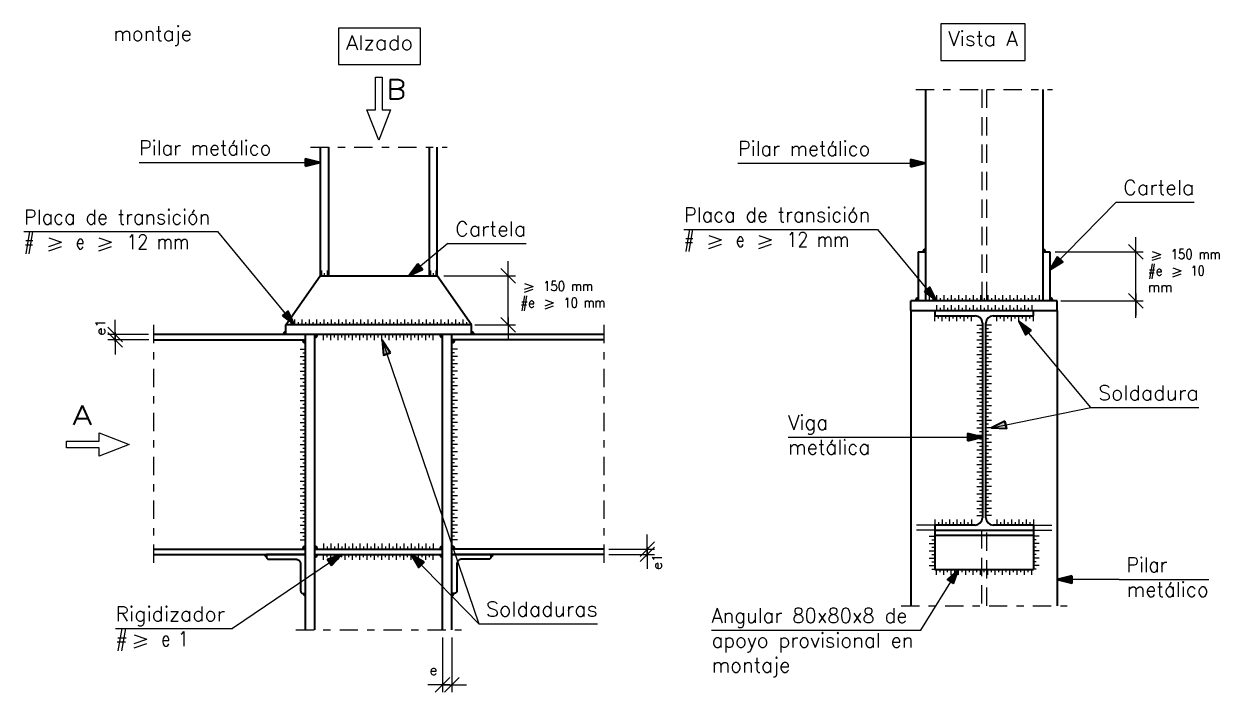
# Model space of a CAD drawing. Header units: millimetres. Extents: x 0 to 84, y 0 to 59.4.
# Drawn here: x 12.68 to 29, y 13.98 to 23.1 of the extents above; entities that cross this region are included whole.
import ezdxf
from ezdxf.enums import TextEntityAlignment as Align

# ---------------------------------------------------------------- set-up
doc = ezdxf.new("R2010")
doc.units = ezdxf.units.MM
doc.linetypes.add('DASHDOT', pattern=[0.5, 0.25, -0.125, 0, -0.125])
doc.linetypes.add('DASHED', pattern=[0.375, 0.25, -0.125])
for name, color, linetype, lineweight in [('0-CYPE0', 1, 'Continuous', 13), ('0-CYPE1', 2, 'Continuous', 18), ('0-CYPE2', 4, 'Continuous', 35)]:
    doc.layers.add(name, color=color, linetype=linetype, lineweight=lineweight)
doc.styles.add('CYPETXT', font='romans__.ttf', dxfattribs={"height": 0.2})

msp = doc.modelspace()

# ---------------------------------------------------------------- hatches: boundary and pattern name
at = {"layer": '0-CYPE1'}
h = msp.add_hatch(color=256, dxfattribs=at)
edge = h.paths.add_edge_path(flags=0)
edge.add_line((24.992, 19.992), (24.992, 20.034))
edge.add_arc((24.992, 19.992), 0.0422, 90.0045, 180.0046)
edge.add_line((24.95, 19.992), (24.992, 19.992))
h = msp.add_hatch(color=256, dxfattribs=at)
edge = h.paths.add_edge_path(flags=0)
edge.add_line((26.592, 19.992), (26.634, 19.992))
edge.add_arc((26.592, 19.992), 0.0422, 360, 450)
edge.add_line((26.592, 20.034), (26.592, 19.992))
h = msp.add_hatch(color=256, dxfattribs=at)
edge = h.paths.add_edge_path(flags=0)
edge.add_line((24.892, 19.325), (24.892, 19.367))
edge.add_arc((24.892, 19.325), 0.0422, 90.0045, 180.0046)
edge.add_line((24.85, 19.325), (24.892, 19.325))
h = msp.add_hatch(color=256, dxfattribs=at)
edge = h.paths.add_edge_path(flags=0)
edge.add_line((26.692, 19.325), (26.734, 19.325))
edge.add_arc((26.692, 19.325), 0.0422, 360, 450)
edge.add_line((26.692, 19.367), (26.692, 19.325))
h = msp.add_hatch(color=256, dxfattribs=at)
edge = h.paths.add_edge_path(flags=0)
edge.add_line((16.256, 18.864), (16.256, 18.906))
edge.add_arc((16.256, 18.864), 0.0422, 90, 180)
edge.add_line((16.214, 18.864), (16.256, 18.864))
h = msp.add_hatch(color=256, dxfattribs=at)
edge = h.paths.add_edge_path(flags=0)
edge.add_line((16.523, 18.792), (16.481, 18.792))
edge.add_arc((16.523, 18.792), 0.0422, 180, 270)
edge.add_line((16.523, 18.75), (16.523, 18.792))
h = msp.add_hatch(color=256, dxfattribs=at)
edge = h.paths.add_edge_path(flags=0)
edge.add_line((16.65, 18.864), (16.65, 18.821))
edge.add_arc((16.65, 18.864), 0.0422, 270.0045, 360.0046)
edge.add_line((16.692, 18.864), (16.65, 18.864))
h = msp.add_hatch(color=256, dxfattribs=at)
edge = h.paths.add_edge_path(flags=0)
edge.add_line((18.396, 18.864), (18.354, 18.864))
edge.add_arc((18.396, 18.864), 0.0422, 180, 270)
edge.add_line((18.396, 18.821), (18.396, 18.864))
h = msp.add_hatch(color=256, dxfattribs=at)
edge = h.paths.add_edge_path(flags=0)
edge.add_line((18.523, 18.792), (18.523, 18.75))
edge.add_arc((18.523, 18.792), 0.0422, 270.0045, 360.0046)
edge.add_line((18.565, 18.792), (18.523, 18.792))
h = msp.add_hatch(color=256, dxfattribs=at)
edge = h.paths.add_edge_path(flags=0)
edge.add_line((18.79, 18.864), (18.832, 18.864))
edge.add_arc((18.79, 18.864), 0.0422, 359.9954, 449.9955)
edge.add_line((18.79, 18.906), (18.79, 18.864))
h = msp.add_hatch(color=256, dxfattribs=at)
edge = h.paths.add_edge_path(flags=0)
edge.add_line((15.987, 15.864), (15.957, 15.864))
edge.add_arc((15.987, 15.864), 0.0296, 180.0064, 270.0065)
edge.add_line((15.987, 15.834), (15.987, 15.864))
h = msp.add_hatch(color=256, dxfattribs=at)
edge = h.paths.add_edge_path(flags=0)
edge.add_line((16.523, 15.935), (16.523, 15.977))
edge.add_arc((16.523, 15.935), 0.0422, 90, 180)
edge.add_line((16.481, 15.935), (16.523, 15.935))
h = msp.add_hatch(color=256, dxfattribs=at)
edge = h.paths.add_edge_path(flags=0)
edge.add_line((16.65, 15.935), (16.692, 15.935))
edge.add_arc((16.65, 15.935), 0.0422, 359.9954, 449.9955)
edge.add_line((16.65, 15.977), (16.65, 15.935))
h = msp.add_hatch(color=256, dxfattribs=at)
edge = h.paths.add_edge_path(flags=0)
edge.add_line((16.65, 15.864), (16.65, 15.821))
edge.add_arc((16.65, 15.864), 0.0422, 270.0045, 360.0046)
edge.add_line((16.692, 15.864), (16.65, 15.864))
h = msp.add_hatch(color=256, dxfattribs=at)
edge = h.paths.add_edge_path(flags=0)
edge.add_line((18.396, 15.935), (18.396, 15.977))
edge.add_arc((18.396, 15.935), 0.0422, 90, 180)
edge.add_line((18.354, 15.935), (18.396, 15.935))
h = msp.add_hatch(color=256, dxfattribs=at)
edge = h.paths.add_edge_path(flags=0)
edge.add_line((18.396, 15.864), (18.354, 15.864))
edge.add_arc((18.396, 15.864), 0.0422, 180, 270)
edge.add_line((18.396, 15.821), (18.396, 15.864))
h = msp.add_hatch(color=256, dxfattribs=at)
edge = h.paths.add_edge_path(flags=0)
edge.add_line((18.523, 15.935), (18.565, 15.935))
edge.add_arc((18.523, 15.935), 0.0422, 359.9954, 449.9955)
edge.add_line((18.523, 15.977), (18.523, 15.935))
h = msp.add_hatch(color=256, dxfattribs=at)
edge = h.paths.add_edge_path(flags=0)
edge.add_line((19.059, 15.864), (19.059, 15.834))
edge.add_arc((19.059, 15.864), 0.0296, 269.9935, 359.9936)
edge.add_line((19.089, 15.864), (19.059, 15.864))
h = msp.add_hatch(color=256, dxfattribs=at)
edge = h.paths.add_edge_path(flags=0)
edge.add_line((16.523, 15.327), (16.493, 15.327))
edge.add_arc((16.523, 15.327), 0.0296, 180.0064, 270.0065)
edge.add_line((16.523, 15.297), (16.523, 15.327))
h = msp.add_hatch(color=256, dxfattribs=at)
edge = h.paths.add_edge_path(flags=0)
edge.add_line((18.523, 15.327), (18.523, 15.297))
edge.add_arc((18.523, 15.327), 0.0296, 270, 360)
edge.add_line((18.553, 15.327), (18.523, 15.327))
at = {"layer": '0-CYPE2'}
for points in [[(16.523, 21.163), (16.723, 21.213), (16.523, 21.263)], [(24.792, 21.154), (24.992, 21.204), (24.792, 21.254)], [(26.796, 19.925), (26.692, 19.747), (26.868, 19.855)], [(18.056, 19.83), (17.934, 19.664), (18.12, 19.753)], [(24.976, 19.447), (25.142, 19.325), (25.053, 19.511)], [(16.207, 19.119), (16.373, 18.997), (16.284, 19.183)], [(26.433, 18.924), (26.266, 19.045), (26.356, 18.86)], [(17.682, 18.615), (17.57, 18.789), (17.587, 18.583)], [(26.077, 17.681), (25.891, 17.592), (26.097, 17.583)], [(25.569, 17.415), (25.769, 17.465), (25.569, 17.515)], [(16.879, 15.71), (17.017, 15.864), (16.823, 15.792)], [(18.142, 15.755), (17.967, 15.864), (18.07, 15.685)], [(25.373, 15.464), (25.442, 15.658), (25.29, 15.52)], [(26.992, 15.572), (26.792, 15.522), (26.992, 15.472)]]:
    msp.add_hatch(color=256, dxfattribs=at).paths.add_polyline_path(points, flags=0)

# ---------------------------------------------------------------- linework, layer by layer
at = {"layer": '0-CYPE0', "linetype": 'DASHED'}
for p, q in [((25.759, 22.209), (25.759, 19.325)), ((25.826, 22.209), (25.826, 19.325)), ((25.117, 16.263), (24.792, 16.263)), ((25.117, 16.192), (24.792, 16.192)), ((25.756, 16.192), (25.756, 15.161)), ((25.829, 15.161), (25.829, 16.192)), ((26.467, 16.263), (26.792, 16.263)), ((26.467, 16.192), (26.792, 16.192))]:
    msp.add_line(p, q, dxfattribs=at)
at = {"layer": '0-CYPE1', "linetype": 'DASHDOT'}
for p, q in [((24.859, 22.209), (26.726, 22.209)), ((16.59, 21.424), (18.456, 21.424)), ((14.448, 18.997), (14.448, 15.73)), ((20.598, 18.997), (20.598, 15.73)), ((24.659, 15.161), (26.926, 15.161)), ((16.39, 14.833), (18.656, 14.833))]:
    msp.add_line(p, q, dxfattribs=at)
at = {"layer": '0-CYPE1'}
for p, q in [((14.249, 21.213), (16.155, 21.213)), ((16.155, 21.213), (16.723, 21.213)), ((22.43, 21.204), (24.336, 21.204)), ((24.336, 21.204), (24.992, 21.204)), ((27.594, 20.672), (26.692, 19.747)), ((27.594, 20.672), (28.663, 20.672)), ((12.677, 20.269), (15.321, 20.269)), ((15.321, 20.269), (16.373, 18.997)), ((21.692, 20.3), (24.336, 20.3)), ((24.336, 20.3), (25.142, 19.325)), ((13.016, 20.187), (13.19, 20.127)), ((13.016, 20.067), (13.19, 20.127)), ((13.7, 20.187), (13.874, 20.127)), ((13.7, 20.067), (13.874, 20.127)), ((18.468, 20.106), (17.934, 19.664)), ((18.468, 20.106), (19.537, 20.106)), ((22.031, 20.218), (22.205, 20.158)), ((22.031, 20.098), (22.205, 20.158)), ((22.031, 20.038), (22.205, 20.098)), ((22.715, 20.218), (22.889, 20.158)), ((22.715, 20.098), (22.889, 20.158)), ((22.715, 20.038), (22.889, 20.098)), ((27.763, 20.092), (27.963, 19.892)), ((27.863, 19.892), (27.863, 20.192)), ((13.016, 20.007), (13.19, 20.067)), ((13.7, 20.007), (13.874, 20.067)), ((24.95, 19.992), (24.992, 19.992)), ((24.992, 19.992), (24.992, 20.034)), ((26.592, 20.034), (26.592, 19.992)), ((26.592, 19.992), (26.634, 19.992)), ((26.762, 19.992), (27.963, 19.992)), ((27.863, 19.325), (27.863, 19.992)), ((28.088, 19.998), (28.204, 19.958)), ((28.088, 19.918), (28.204, 19.958)), ((28.088, 19.878), (28.204, 19.918)), ((19.19, 19.764), (19.39, 19.564)), ((19.29, 19.564), (19.29, 19.864)), ((28.368, 19.773), (28.484, 19.733)), ((16.742, 19.739), (16.742, 19.664)), ((16.78, 19.701), (16.78, 19.664)), ((16.818, 19.739), (16.818, 19.664)), ((18.229, 19.739), (18.229, 19.664)), ((18.266, 19.701), (18.266, 19.664)), ((18.304, 19.739), (18.304, 19.664)), ((18.411, 19.664), (19.39, 19.664)), ((19.29, 18.997), (19.29, 19.664)), ((28.368, 19.693), (28.484, 19.733)), ((28.368, 19.653), (28.484, 19.693)), ((19.515, 19.562), (19.631, 19.522)), ((19.515, 19.482), (19.631, 19.522)), ((19.515, 19.442), (19.631, 19.482)), ((19.795, 19.337), (19.911, 19.297)), ((19.795, 19.257), (19.911, 19.297)), ((24.85, 19.325), (24.892, 19.325)), ((24.892, 19.325), (24.892, 19.367)), ((25.042, 19.4), (25.042, 19.325)), ((25.092, 19.363), (25.092, 19.325)), ((25.142, 19.4), (25.142, 19.325)), ((25.142, 19.267), (25.142, 19.192)), ((25.192, 19.363), (25.192, 19.325)), ((25.242, 19.4), (25.242, 19.325)), ((25.242, 19.267), (25.242, 19.192)), ((25.292, 19.363), (25.292, 19.325)), ((25.342, 19.4), (25.342, 19.325)), ((25.342, 19.267), (25.342, 19.192)), ((25.392, 19.363), (25.392, 19.325)), ((25.442, 19.4), (25.442, 19.325)), ((25.442, 19.267), (25.442, 19.192)), ((25.492, 19.363), (25.492, 19.325)), ((25.542, 19.4), (25.542, 19.325)), ((25.542, 19.267), (25.542, 19.192)), ((25.592, 19.363), (25.592, 19.325)), ((25.642, 19.4), (25.642, 19.325)), ((25.642, 19.267), (25.642, 19.192)), ((25.692, 19.363), (25.692, 19.325)), ((25.742, 19.4), (25.742, 19.325)), ((25.742, 19.267), (25.742, 19.192)), ((25.792, 19.363), (25.792, 19.325)), ((25.842, 19.4), (25.842, 19.325)), ((25.842, 19.267), (25.842, 19.192)), ((25.892, 19.363), (25.892, 19.325)), ((25.942, 19.4), (25.942, 19.325)), ((25.942, 19.267), (25.942, 19.192)), ((25.992, 19.363), (25.992, 19.325)), ((26.042, 19.4), (26.042, 19.325)), ((26.042, 19.267), (26.042, 19.192)), ((26.092, 19.363), (26.092, 19.325)), ((26.142, 19.4), (26.142, 19.325)), ((26.142, 19.267), (26.142, 19.192)), ((26.192, 19.363), (26.192, 19.325)), ((26.242, 19.4), (26.242, 19.325)), ((26.242, 19.267), (26.242, 19.192)), ((26.292, 19.363), (26.292, 19.325)), ((26.342, 19.4), (26.342, 19.325)), ((26.342, 19.267), (26.342, 19.192)), ((26.392, 19.363), (26.392, 19.325)), ((26.442, 19.4), (26.442, 19.325)), ((26.442, 19.267), (26.442, 19.192)), ((26.492, 19.363), (26.492, 19.325)), ((26.542, 19.4), (26.542, 19.325)), ((26.692, 19.367), (26.692, 19.325)), ((26.692, 19.325), (26.734, 19.325)), ((26.839, 19.325), (27.963, 19.325)), ((27.763, 19.425), (27.963, 19.225)), ((27.863, 19.425), (27.863, 19.125)), ((27.863, 19.092), (27.863, 19.392)), ((19.795, 19.217), (19.911, 19.257)), ((25.119, 19.045), (25.119, 19.12)), ((25.169, 19.083), (25.169, 19.12)), ((25.192, 19.229), (25.192, 19.192)), ((25.219, 19.045), (25.219, 19.12)), ((25.269, 19.083), (25.269, 19.12)), ((25.292, 19.229), (25.292, 19.192)), ((25.319, 19.045), (25.319, 19.12)), ((25.369, 19.083), (25.369, 19.12)), ((25.392, 19.229), (25.392, 19.192)), ((25.419, 19.045), (25.419, 19.12)), ((25.469, 19.083), (25.469, 19.12)), ((25.492, 19.229), (25.492, 19.192)), ((25.519, 19.045), (25.519, 19.12)), ((25.569, 19.083), (25.569, 19.12)), ((25.592, 19.229), (25.592, 19.192)), ((25.619, 19.045), (25.619, 19.12)), ((25.692, 19.229), (25.692, 19.192)), ((25.792, 19.229), (25.792, 19.192)), ((25.892, 19.229), (25.892, 19.192)), ((25.966, 19.045), (25.966, 19.12)), ((25.992, 19.229), (25.992, 19.192)), ((26.016, 19.083), (26.016, 19.12)), ((26.066, 19.045), (26.066, 19.12)), ((26.092, 19.229), (26.092, 19.192)), ((26.116, 19.083), (26.116, 19.12)), ((26.166, 19.045), (26.166, 19.12)), ((26.192, 19.229), (26.192, 19.192)), ((26.216, 19.083), (26.216, 19.12)), ((26.266, 19.045), (26.266, 19.12)), ((26.292, 19.229), (26.292, 19.192)), ((26.316, 19.083), (26.316, 19.12)), ((26.366, 19.045), (26.366, 19.12)), ((26.392, 19.229), (26.392, 19.192)), ((26.416, 19.083), (26.416, 19.12)), ((26.466, 19.045), (26.466, 19.12)), ((13.822, 18.964), (14.022, 18.764)), ((13.922, 18.764), (13.922, 19.064)), ((16.323, 19.034), (16.323, 18.997)), ((16.373, 19.072), (16.373, 18.997)), ((16.423, 19.034), (16.423, 18.997)), ((16.473, 19.072), (16.473, 18.997)), ((16.523, 19.034), (16.523, 18.997)), ((16.573, 19.072), (16.573, 18.997)), ((16.623, 19.034), (16.623, 18.997)), ((16.673, 19.072), (16.673, 18.997)), ((16.723, 19.034), (16.723, 18.997)), ((16.773, 19.072), (16.773, 18.997)), ((16.823, 19.034), (16.823, 18.997)), ((16.873, 19.072), (16.873, 18.997)), ((16.923, 19.034), (16.923, 18.997)), ((16.973, 19.072), (16.973, 18.997)), ((17.023, 19.034), (17.023, 18.997)), ((17.073, 19.072), (17.073, 18.997)), ((17.123, 19.034), (17.123, 18.997)), ((17.173, 19.072), (17.173, 18.997)), ((17.223, 19.034), (17.223, 18.997)), ((17.273, 19.072), (17.273, 18.997)), ((17.323, 19.034), (17.323, 18.997)), ((17.373, 19.072), (17.373, 18.997)), ((17.423, 19.034), (17.423, 18.997)), ((17.473, 19.072), (17.473, 18.997)), ((17.523, 19.034), (17.523, 18.997)), ((17.573, 19.072), (17.573, 18.997)), ((17.623, 19.034), (17.623, 18.997)), ((17.673, 19.072), (17.673, 18.997)), ((17.723, 19.034), (17.723, 18.997)), ((17.773, 19.072), (17.773, 18.997)), ((17.823, 19.034), (17.823, 18.997)), ((17.873, 19.072), (17.873, 18.997)), ((17.923, 19.034), (17.923, 18.997)), ((17.973, 19.072), (17.973, 18.997)), ((18.023, 19.034), (18.023, 18.997)), ((18.073, 19.072), (18.073, 18.997)), ((18.123, 19.034), (18.123, 18.997)), ((18.173, 19.072), (18.173, 18.997)), ((18.223, 19.034), (18.223, 18.997)), ((18.273, 19.072), (18.273, 18.997)), ((18.323, 19.034), (18.323, 18.997)), ((18.373, 19.072), (18.373, 18.997)), ((18.423, 19.034), (18.423, 18.997)), ((18.473, 19.072), (18.473, 18.997)), ((18.523, 19.034), (18.523, 18.997)), ((18.573, 19.072), (18.573, 18.997)), ((18.623, 19.034), (18.623, 18.997)), ((18.673, 19.072), (18.673, 18.997)), ((18.723, 19.034), (18.723, 18.997)), ((18.837, 18.997), (19.39, 18.997)), ((19.19, 19.097), (19.39, 18.897)), ((19.29, 19.097), (19.29, 18.797)), ((25.694, 18.992), (25.769, 18.992)), ((25.731, 18.942), (25.769, 18.942)), ((25.891, 18.992), (25.816, 18.992)), ((25.853, 18.942), (25.816, 18.942)), ((27.249, 17.869), (26.266, 19.045)), ((13.822, 18.892), (14.022, 18.692)), ((14.378, 18.864), (13.822, 18.864)), ((14.381, 18.792), (13.822, 18.792)), ((13.922, 18.892), (13.922, 18.592)), ((13.922, 18.864), (13.922, 18.792)), ((16.214, 18.864), (16.256, 18.864)), ((16.256, 18.864), (16.256, 18.906)), ((16.523, 18.792), (16.481, 18.792)), ((16.523, 18.75), (16.523, 18.792)), ((16.65, 18.864), (16.65, 18.821)), ((16.692, 18.864), (16.65, 18.864)), ((16.767, 18.789), (16.767, 18.864)), ((16.817, 18.826), (16.817, 18.864)), ((16.867, 18.789), (16.867, 18.864)), ((16.917, 18.826), (16.917, 18.864)), ((16.967, 18.789), (16.967, 18.864)), ((17.017, 18.826), (17.017, 18.864)), ((17.067, 18.789), (17.067, 18.864)), ((17.117, 18.826), (17.117, 18.864)), ((17.167, 18.789), (17.167, 18.864)), ((17.217, 18.826), (17.217, 18.864)), ((17.267, 18.789), (17.267, 18.864)), ((17.317, 18.826), (17.317, 18.864)), ((17.367, 18.789), (17.367, 18.864)), ((17.417, 18.826), (17.417, 18.864)), ((17.467, 18.789), (17.467, 18.864)), ((17.517, 18.826), (17.517, 18.864)), ((17.567, 18.789), (17.567, 18.864)), ((17.57, 18.789), (18.889, 14.917)), ((17.617, 18.826), (17.617, 18.864)), ((17.667, 18.789), (17.667, 18.864)), ((17.717, 18.826), (17.717, 18.864)), ((17.767, 18.789), (17.767, 18.864)), ((17.817, 18.826), (17.817, 18.864)), ((17.867, 18.789), (17.867, 18.864)), ((17.917, 18.826), (17.917, 18.864)), ((17.967, 18.789), (17.967, 18.864)), ((18.017, 18.826), (18.017, 18.864)), ((18.067, 18.789), (18.067, 18.864)), ((18.117, 18.826), (18.117, 18.864)), ((18.167, 18.789), (18.167, 18.864)), ((18.217, 18.826), (18.217, 18.864)), ((18.267, 18.789), (18.267, 18.864)), ((18.396, 18.864), (18.354, 18.864)), ((18.396, 18.821), (18.396, 18.864)), ((18.523, 18.792), (18.523, 18.75)), ((18.565, 18.792), (18.523, 18.792)), ((18.79, 18.906), (18.79, 18.864)), ((18.79, 18.864), (18.832, 18.864)), ((25.694, 18.892), (25.769, 18.892)), ((25.694, 18.792), (25.769, 18.792)), ((25.731, 18.842), (25.769, 18.842)), ((25.891, 18.892), (25.816, 18.892)), ((25.853, 18.842), (25.816, 18.842)), ((25.891, 18.792), (25.816, 18.792)), ((16.448, 18.664), (16.523, 18.664)), ((16.485, 18.614), (16.523, 18.614)), ((18.598, 18.664), (18.523, 18.664)), ((18.56, 18.614), (18.523, 18.614)), ((25.694, 18.692), (25.769, 18.692)), ((25.731, 18.742), (25.769, 18.742)), ((25.731, 18.642), (25.769, 18.642)), ((25.853, 18.742), (25.816, 18.742)), ((25.891, 18.692), (25.816, 18.692)), ((25.853, 18.642), (25.816, 18.642)), ((16.448, 18.564), (16.523, 18.564)), ((16.448, 18.464), (16.523, 18.464)), ((16.485, 18.514), (16.523, 18.514)), ((18.598, 18.564), (18.523, 18.564)), ((18.56, 18.514), (18.523, 18.514)), ((18.598, 18.464), (18.523, 18.464)), ((25.694, 18.592), (25.769, 18.592)), ((25.694, 18.492), (25.769, 18.492)), ((25.731, 18.542), (25.769, 18.542)), ((25.891, 18.592), (25.816, 18.592)), ((25.853, 18.542), (25.816, 18.542)), ((25.891, 18.492), (25.816, 18.492)), ((16.448, 18.364), (16.523, 18.364)), ((16.485, 18.414), (16.523, 18.414)), ((16.485, 18.314), (16.523, 18.314)), ((18.56, 18.414), (18.523, 18.414)), ((18.598, 18.364), (18.523, 18.364)), ((18.56, 18.314), (18.523, 18.314)), ((25.694, 18.392), (25.769, 18.392)), ((25.694, 18.292), (25.769, 18.292)), ((25.731, 18.442), (25.769, 18.442)), ((25.731, 18.342), (25.769, 18.342)), ((25.853, 18.442), (25.816, 18.442)), ((25.891, 18.392), (25.816, 18.392)), ((25.853, 18.342), (25.816, 18.342)), ((25.891, 18.292), (25.816, 18.292)), ((16.448, 18.264), (16.523, 18.264)), ((16.448, 18.164), (16.523, 18.164)), ((16.485, 18.214), (16.523, 18.214)), ((18.598, 18.264), (18.523, 18.264)), ((18.56, 18.214), (18.523, 18.214)), ((18.598, 18.164), (18.523, 18.164)), ((25.694, 18.192), (25.769, 18.192)), ((25.731, 18.242), (25.769, 18.242)), ((25.731, 18.142), (25.769, 18.142)), ((25.853, 18.242), (25.816, 18.242)), ((25.891, 18.192), (25.816, 18.192)), ((25.853, 18.142), (25.816, 18.142)), ((16.448, 18.064), (16.523, 18.064)), ((16.448, 17.964), (16.523, 17.964)), ((16.485, 18.114), (16.523, 18.114)), ((16.485, 18.014), (16.523, 18.014)), ((18.56, 18.114), (18.523, 18.114)), ((18.598, 18.064), (18.523, 18.064)), ((18.56, 18.014), (18.523, 18.014)), ((18.598, 17.964), (18.523, 17.964)), ((25.694, 18.092), (25.769, 18.092)), ((25.694, 17.992), (25.769, 17.992)), ((25.731, 18.042), (25.769, 18.042)), ((25.891, 18.092), (25.816, 18.092)), ((25.853, 18.042), (25.816, 18.042)), ((25.891, 17.992), (25.816, 17.992)), ((16.448, 17.864), (16.523, 17.864)), ((16.485, 17.914), (16.523, 17.914)), ((16.485, 17.814), (16.523, 17.814)), ((18.56, 17.914), (18.523, 17.914)), ((18.598, 17.864), (18.523, 17.864)), ((18.56, 17.814), (18.523, 17.814)), ((25.694, 17.892), (25.769, 17.892)), ((25.731, 17.942), (25.769, 17.942)), ((25.731, 17.842), (25.769, 17.842)), ((25.853, 17.942), (25.816, 17.942)), ((25.891, 17.892), (25.816, 17.892)), ((25.853, 17.842), (25.816, 17.842)), ((25.891, 17.592), (27.249, 17.869)), ((27.249, 17.869), (28.723, 17.869)), ((16.448, 17.764), (16.523, 17.764)), ((16.448, 17.664), (16.523, 17.664)), ((16.485, 17.714), (16.523, 17.714)), ((18.598, 17.764), (18.523, 17.764)), ((18.56, 17.714), (18.523, 17.714)), ((18.598, 17.664), (18.523, 17.664)), ((25.694, 17.792), (25.769, 17.792)), ((25.694, 17.692), (25.769, 17.692)), ((25.731, 17.742), (25.769, 17.742)), ((25.731, 17.642), (25.769, 17.642)), ((25.891, 17.792), (25.816, 17.792)), ((25.853, 17.742), (25.816, 17.742)), ((25.891, 17.692), (25.816, 17.692)), ((25.853, 17.642), (25.816, 17.642)), ((16.448, 17.564), (16.523, 17.564)), ((16.485, 17.614), (16.523, 17.614)), ((16.485, 17.514), (16.523, 17.514)), ((18.56, 17.614), (18.523, 17.614)), ((18.598, 17.564), (18.523, 17.564)), ((18.56, 17.514), (18.523, 17.514)), ((25.694, 17.592), (25.769, 17.592)), ((25.694, 17.492), (25.769, 17.492)), ((25.731, 17.542), (25.769, 17.542)), ((25.891, 17.592), (25.816, 17.592)), ((25.853, 17.542), (25.816, 17.542)), ((25.891, 17.492), (25.816, 17.492)), ((16.448, 17.464), (16.523, 17.464)), ((16.448, 17.364), (16.523, 17.364)), ((16.485, 17.414), (16.523, 17.414)), ((16.485, 17.314), (16.523, 17.314)), ((18.598, 17.464), (18.523, 17.464)), ((18.56, 17.414), (18.523, 17.414)), ((18.598, 17.364), (18.523, 17.364)), ((18.56, 17.314), (18.523, 17.314)), ((23.114, 17.465), (24.336, 17.465)), ((24.336, 17.465), (25.769, 17.465)), ((25.694, 17.392), (25.769, 17.392)), ((25.731, 17.442), (25.769, 17.442)), ((25.731, 17.342), (25.769, 17.342)), ((25.853, 17.442), (25.816, 17.442)), ((25.891, 17.392), (25.816, 17.392)), ((25.853, 17.342), (25.816, 17.342)), ((16.448, 17.264), (16.523, 17.264)), ((16.448, 17.164), (16.523, 17.164)), ((16.485, 17.214), (16.523, 17.214)), ((18.598, 17.264), (18.523, 17.264)), ((18.56, 17.214), (18.523, 17.214)), ((18.598, 17.164), (18.523, 17.164)), ((25.694, 17.292), (25.769, 17.292)), ((25.694, 17.192), (25.769, 17.192)), ((25.731, 17.242), (25.769, 17.242)), ((25.731, 17.142), (25.769, 17.142)), ((25.891, 17.292), (25.816, 17.292)), ((25.853, 17.242), (25.816, 17.242)), ((25.891, 17.192), (25.816, 17.192)), ((25.853, 17.142), (25.816, 17.142)), ((16.448, 17.064), (16.523, 17.064)), ((16.485, 17.114), (16.523, 17.114)), ((16.485, 17.014), (16.523, 17.014)), ((18.56, 17.114), (18.523, 17.114)), ((18.598, 17.064), (18.523, 17.064)), ((18.56, 17.014), (18.523, 17.014)), ((25.694, 17.092), (25.769, 17.092)), ((25.694, 16.992), (25.769, 16.992)), ((25.731, 17.042), (25.769, 17.042)), ((25.891, 17.092), (25.816, 17.092)), ((25.853, 17.042), (25.816, 17.042)), ((25.891, 16.992), (25.816, 16.992)), ((16.448, 16.964), (16.523, 16.964)), ((16.448, 16.864), (16.523, 16.864)), ((16.485, 16.914), (16.523, 16.914)), ((18.598, 16.964), (18.523, 16.964)), ((18.56, 16.914), (18.523, 16.914)), ((18.598, 16.864), (18.523, 16.864)), ((25.694, 16.892), (25.769, 16.892)), ((25.731, 16.942), (25.769, 16.942)), ((25.731, 16.842), (25.769, 16.842)), ((25.853, 16.942), (25.816, 16.942)), ((25.891, 16.892), (25.816, 16.892)), ((25.853, 16.842), (25.816, 16.842)), ((16.448, 16.764), (16.523, 16.764)), ((16.448, 16.664), (16.523, 16.664)), ((16.485, 16.814), (16.523, 16.814)), ((16.485, 16.714), (16.523, 16.714)), ((18.56, 16.814), (18.523, 16.814)), ((18.598, 16.764), (18.523, 16.764)), ((18.56, 16.714), (18.523, 16.714)), ((18.598, 16.664), (18.523, 16.664)), ((25.694, 16.792), (25.769, 16.792)), ((25.694, 16.692), (25.769, 16.692)), ((25.731, 16.742), (25.769, 16.742)), ((25.891, 16.792), (25.816, 16.792)), ((25.853, 16.742), (25.816, 16.742)), ((25.891, 16.692), (25.816, 16.692)), ((16.448, 16.564), (16.523, 16.564)), ((16.485, 16.614), (16.523, 16.614)), ((16.485, 16.514), (16.523, 16.514)), ((18.56, 16.614), (18.523, 16.614)), ((18.598, 16.564), (18.523, 16.564)), ((18.56, 16.514), (18.523, 16.514)), ((25.694, 16.592), (25.769, 16.592)), ((25.694, 16.492), (25.769, 16.492)), ((25.731, 16.642), (25.769, 16.642)), ((25.731, 16.542), (25.769, 16.542)), ((25.853, 16.642), (25.816, 16.642)), ((25.891, 16.592), (25.816, 16.592)), ((25.853, 16.542), (25.816, 16.542)), ((25.891, 16.492), (25.816, 16.492)), ((16.448, 16.464), (16.523, 16.464)), ((16.448, 16.364), (16.523, 16.364)), ((16.485, 16.414), (16.523, 16.414)), ((18.598, 16.464), (18.523, 16.464)), ((18.56, 16.414), (18.523, 16.414)), ((18.598, 16.364), (18.523, 16.364)), ((25.119, 16.338), (25.119, 16.263)), ((25.219, 16.338), (25.219, 16.263)), ((25.319, 16.338), (25.319, 16.263)), ((25.419, 16.338), (25.419, 16.263)), ((25.519, 16.338), (25.519, 16.263)), ((25.619, 16.338), (25.619, 16.263)), ((25.694, 16.392), (25.769, 16.392)), ((25.731, 16.442), (25.769, 16.442)), ((25.853, 16.442), (25.816, 16.442)), ((25.891, 16.392), (25.816, 16.392)), ((25.966, 16.338), (25.966, 16.263)), ((26.066, 16.338), (26.066, 16.263)), ((26.166, 16.338), (26.166, 16.263)), ((26.266, 16.338), (26.266, 16.263)), ((26.366, 16.338), (26.366, 16.263)), ((26.466, 16.338), (26.466, 16.263)), ((16.448, 16.264), (16.523, 16.264)), ((16.448, 16.164), (16.523, 16.164)), ((16.485, 16.314), (16.523, 16.314)), ((16.485, 16.214), (16.523, 16.214)), ((18.56, 16.314), (18.523, 16.314)), ((18.598, 16.264), (18.523, 16.264)), ((18.56, 16.214), (18.523, 16.214)), ((18.598, 16.164), (18.523, 16.164)), ((25.169, 16.301), (25.169, 16.263)), ((25.269, 16.301), (25.269, 16.263)), ((25.369, 16.301), (25.369, 16.263)), ((25.469, 16.301), (25.469, 16.263)), ((25.569, 16.301), (25.569, 16.263)), ((26.016, 16.301), (26.016, 16.263)), ((26.116, 16.301), (26.116, 16.263)), ((26.216, 16.301), (26.216, 16.263)), ((26.316, 16.301), (26.316, 16.263)), ((26.416, 16.301), (26.416, 16.263)), ((16.448, 16.064), (16.523, 16.064)), ((16.485, 16.114), (16.523, 16.114)), ((16.767, 16.01), (16.767, 15.935)), ((16.867, 16.01), (16.867, 15.935)), ((16.967, 16.01), (16.967, 15.935)), ((17.067, 16.01), (17.067, 15.935)), ((17.167, 16.01), (17.167, 15.935)), ((17.267, 16.01), (17.267, 15.935)), ((17.367, 16.01), (17.367, 15.935)), ((17.467, 16.01), (17.467, 15.935)), ((17.567, 16.01), (17.567, 15.935)), ((17.667, 16.01), (17.667, 15.935)), ((17.767, 16.01), (17.767, 15.935)), ((17.867, 16.01), (17.867, 15.935)), ((17.967, 16.01), (17.967, 15.935)), ((18.067, 16.01), (18.067, 15.935)), ((18.167, 16.01), (18.167, 15.935)), ((18.267, 16.01), (18.267, 15.935)), ((18.56, 16.114), (18.523, 16.114)), ((18.598, 16.064), (18.523, 16.064)), ((21.292, 16.035), (21.092, 15.835)), ((21.192, 15.835), (21.192, 16.135)), ((25.042, 16.113), (25.117, 16.113)), ((25.042, 16.013), (25.117, 16.013)), ((25.08, 16.063), (25.117, 16.063)), ((26.542, 16.113), (26.467, 16.113)), ((26.505, 16.063), (26.467, 16.063)), ((26.542, 16.013), (26.467, 16.013)), ((17.017, 15.864), (15.525, 14.85)), ((15.987, 15.864), (15.957, 15.864)), ((15.987, 15.834), (15.987, 15.864)), ((16.481, 15.935), (16.523, 15.935)), ((16.523, 15.935), (16.523, 15.977)), ((16.65, 15.977), (16.65, 15.935)), ((16.65, 15.935), (16.692, 15.935)), ((16.65, 15.864), (16.65, 15.821)), ((16.692, 15.864), (16.65, 15.864)), ((16.767, 15.789), (16.767, 15.864)), ((16.817, 15.972), (16.817, 15.935)), ((16.817, 15.826), (16.817, 15.864)), ((16.867, 15.789), (16.867, 15.864)), ((16.917, 15.972), (16.917, 15.935)), ((16.917, 15.826), (16.917, 15.864)), ((16.967, 15.789), (16.967, 15.864)), ((17.017, 15.972), (17.017, 15.935)), ((17.017, 15.826), (17.017, 15.864)), ((17.067, 15.789), (17.067, 15.864)), ((17.117, 15.972), (17.117, 15.935)), ((17.117, 15.826), (17.117, 15.864)), ((17.167, 15.789), (17.167, 15.864)), ((17.217, 15.972), (17.217, 15.935)), ((17.217, 15.826), (17.217, 15.864)), ((17.267, 15.789), (17.267, 15.864)), ((17.317, 15.972), (17.317, 15.935)), ((17.317, 15.826), (17.317, 15.864)), ((17.367, 15.789), (17.367, 15.864)), ((17.417, 15.972), (17.417, 15.935)), ((17.417, 15.826), (17.417, 15.864)), ((17.467, 15.789), (17.467, 15.864)), ((17.517, 15.972), (17.517, 15.935)), ((17.517, 15.826), (17.517, 15.864)), ((17.567, 15.789), (17.567, 15.864)), ((17.617, 15.972), (17.617, 15.935)), ((17.617, 15.826), (17.617, 15.864)), ((17.667, 15.789), (17.667, 15.864)), ((17.717, 15.972), (17.717, 15.935)), ((17.717, 15.826), (17.717, 15.864)), ((17.767, 15.789), (17.767, 15.864)), ((17.817, 15.972), (17.817, 15.935)), ((17.817, 15.826), (17.817, 15.864)), ((17.867, 15.789), (17.867, 15.864)), ((17.917, 15.972), (17.917, 15.935)), ((17.917, 15.826), (17.917, 15.864)), ((17.967, 15.789), (17.967, 15.864)), ((18.889, 14.917), (17.967, 15.864)), ((18.017, 15.972), (18.017, 15.935)), ((18.017, 15.826), (18.017, 15.864)), ((18.067, 15.789), (18.067, 15.864)), ((18.117, 15.972), (18.117, 15.935)), ((18.117, 15.826), (18.117, 15.864)), ((18.167, 15.789), (18.167, 15.864)), ((18.217, 15.972), (18.217, 15.935)), ((18.217, 15.826), (18.217, 15.864)), ((18.267, 15.789), (18.267, 15.864)), ((18.354, 15.935), (18.396, 15.935)), ((18.396, 15.864), (18.354, 15.864)), ((18.396, 15.935), (18.396, 15.977)), ((18.396, 15.821), (18.396, 15.864)), ((18.523, 15.977), (18.523, 15.935)), ((18.523, 15.935), (18.565, 15.935)), ((19.059, 15.864), (19.059, 15.834)), ((19.089, 15.864), (19.059, 15.864)), ((20.664, 15.935), (21.292, 15.935)), ((20.664, 15.864), (21.292, 15.864)), ((21.292, 15.964), (21.092, 15.764)), ((21.192, 15.964), (21.192, 15.664)), ((21.192, 15.935), (21.192, 15.864)), ((25.042, 15.913), (25.117, 15.913)), ((25.08, 15.963), (25.117, 15.963)), ((25.08, 15.863), (25.117, 15.863)), ((26.505, 15.963), (26.467, 15.963)), ((26.542, 15.913), (26.467, 15.913)), ((26.505, 15.863), (26.467, 15.863)), ((25.042, 15.813), (25.117, 15.813)), ((25.042, 15.713), (25.117, 15.713)), ((25.08, 15.763), (25.117, 15.763)), ((26.542, 15.813), (26.467, 15.813)), ((26.505, 15.763), (26.467, 15.763)), ((26.542, 15.713), (26.467, 15.713)), ((24.927, 14.828), (25.442, 15.658)), ((25.08, 15.663), (25.117, 15.663)), ((25.142, 15.583), (25.142, 15.658)), ((25.192, 15.621), (25.192, 15.658)), ((25.242, 15.583), (25.242, 15.658)), ((25.292, 15.621), (25.292, 15.658)), ((25.342, 15.583), (25.342, 15.658)), ((25.392, 15.621), (25.392, 15.658)), ((25.442, 15.583), (25.442, 15.658)), ((25.492, 15.621), (25.492, 15.658)), ((25.542, 15.583), (25.542, 15.658)), ((25.592, 15.621), (25.592, 15.658)), ((25.642, 15.583), (25.642, 15.658)), ((25.692, 15.621), (25.692, 15.658)), ((25.742, 15.583), (25.742, 15.658)), ((25.792, 15.621), (25.792, 15.658)), ((25.842, 15.583), (25.842, 15.658)), ((25.892, 15.621), (25.892, 15.658)), ((25.942, 15.583), (25.942, 15.658)), ((25.992, 15.621), (25.992, 15.658)), ((26.042, 15.583), (26.042, 15.658)), ((26.092, 15.621), (26.092, 15.658)), ((26.142, 15.583), (26.142, 15.658)), ((26.192, 15.621), (26.192, 15.658)), ((26.242, 15.583), (26.242, 15.658)), ((26.292, 15.621), (26.292, 15.658)), ((26.342, 15.583), (26.342, 15.658)), ((26.392, 15.621), (26.392, 15.658)), ((26.442, 15.583), (26.442, 15.658)), ((26.505, 15.663), (26.467, 15.663)), ((27.639, 15.522), (26.792, 15.522)), ((27.639, 15.522), (28.861, 15.522)), ((16.523, 15.327), (16.493, 15.327)), ((16.523, 15.297), (16.523, 15.327)), ((18.523, 15.327), (18.523, 15.297)), ((18.553, 15.327), (18.523, 15.327)), ((18.889, 14.917), (20.513, 14.917)), ((13.928, 14.85), (15.525, 14.85)), ((14.183, 14.767), (14.357, 14.707)), ((14.183, 14.647), (14.357, 14.707)), ((18.396, 14.73), (18.396, 13.984)), ((18.523, 14.73), (18.523, 13.984)), ((22.07, 14.828), (24.927, 14.828)), ((14.183, 14.587), (14.357, 14.647)), ((18.496, 14.084), (18.196, 14.084)), ((18.296, 13.984), (18.496, 14.184)), ((18.396, 14.084), (18.523, 14.084)), ((18.423, 13.984), (18.623, 14.184)), ((18.423, 14.084), (18.723, 14.084))]:
    msp.add_line(p, q, dxfattribs=at)
for points in [[(16.976, 23.049), (16.976, 22.549), (18.094, 22.549), (18.094, 23.049), (16.976, 23.049)], [(25.2, 23.105), (25.2, 22.605), (26.354, 22.605), (26.354, 23.105), (25.2, 23.105)], [(17.477, 22.376), (17.569, 22.376), (17.569, 21.93), (17.683, 21.93), (17.523, 21.519), (17.363, 21.93), (17.477, 21.93), (17.477, 22.376)], [(13.258, 17.318), (13.258, 17.409), (13.704, 17.409), (13.704, 17.523), (14.115, 17.364), (13.704, 17.204), (13.704, 17.318), (13.258, 17.318)]]:
    msp.add_lwpolyline(points, close=True, dxfattribs=at)
for centre, radius, start, end in [((24.992, 19.992), 0.0422, 90.0045, 180.0046), ((26.592, 19.992), 0.0422, 360, 90), ((24.892, 19.325), 0.0422, 90.0045, 180.0046), ((26.692, 19.325), 0.0422, 360, 90), ((16.256, 18.864), 0.0422, 90, 180), ((16.523, 18.792), 0.0422, 180, 270), ((16.65, 18.864), 0.0422, 270.0045, 0.0046), ((18.396, 18.864), 0.0422, 180, 270), ((18.523, 18.792), 0.0422, 270.0045, 0.0046), ((18.79, 18.864), 0.0422, 359.9954, 89.9955), ((15.987, 15.864), 0.0296, 180.0064, 270.0065), ((16.523, 15.935), 0.0422, 90, 180), ((16.65, 15.935), 0.0422, 359.9954, 89.9955), ((16.65, 15.864), 0.0422, 270.0045, 0.0046), ((18.396, 15.935), 0.0422, 90, 180), ((18.396, 15.864), 0.0422, 180, 270), ((18.523, 15.935), 0.0422, 359.9954, 89.9955), ((19.059, 15.864), 0.0296, 269.9935, 359.9936), ((16.523, 15.327), 0.0296, 180.0064, 270.0065), ((18.523, 15.327), 0.0296, 270, 0)]:
    msp.add_arc(centre, radius, start, end, dxfattribs=at)
for points in [[(15.987, 15.816), (15.992, 15.818), (15.987, 15.837)], [(19.059, 15.816), (19.054, 15.818), (19.059, 15.837)], [(15.987, 15.804), (16.001, 15.806), (15.987, 15.816), (15.992, 15.818)], [(19.059, 15.804), (19.045, 15.806), (19.059, 15.816), (19.054, 15.818)], [(16.464, 15.327), (16.466, 15.341), (16.476, 15.327), (16.477, 15.332)], [(16.476, 15.327), (16.477, 15.332), (16.496, 15.327)], [(18.57, 15.327), (18.569, 15.332), (18.55, 15.327)], [(18.582, 15.327), (18.58, 15.341), (18.57, 15.327), (18.569, 15.332)]]:
    msp.add_solid(points, dxfattribs=at)
at = {"layer": '0-CYPE2'}
for p, q in [((24.992, 22.209), (24.992, 19.325)), ((26.592, 22.209), (26.592, 19.325)), ((16.723, 21.424), (16.723, 19.664)), ((16.836, 21.424), (16.836, 19.664)), ((18.21, 21.424), (18.21, 19.664)), ((18.323, 19.664), (18.323, 21.424)), ((24.892, 19.992), (24.992, 19.992)), ((24.892, 19.992), (24.892, 19.325)), ((26.592, 19.992), (26.692, 19.992)), ((26.692, 19.992), (26.692, 19.325)), ((16.256, 18.997), (16.723, 19.664)), ((16.723, 19.664), (18.323, 19.664)), ((18.79, 18.997), (18.323, 19.664)), ((24.792, 19.192), (24.792, 19.325)), ((26.792, 19.325), (24.792, 19.325)), ((25.78, 19.325), (25.78, 19.325)), ((26.792, 19.192), (26.792, 19.325)), ((24.792, 19.192), (26.792, 19.192)), ((24.792, 19.192), (24.792, 15.161)), ((25.916, 19.12), (26.467, 19.12)), ((26.467, 19.12), (26.467, 19.192)), ((26.792, 19.192), (26.792, 15.161)), ((16.256, 18.864), (16.256, 18.997)), ((18.79, 18.997), (16.256, 18.997)), ((18.79, 18.864), (18.79, 18.997)), ((25.769, 19.02), (25.769, 16.363)), ((25.816, 16.363), (25.816, 19.02)), ((20.598, 18.864), (14.448, 18.864)), ((14.448, 18.792), (16.523, 18.792)), ((16.523, 14.833), (16.523, 18.864)), ((16.65, 14.833), (16.65, 18.864)), ((18.396, 14.833), (18.396, 18.864)), ((18.523, 14.833), (18.523, 18.864)), ((20.598, 18.792), (18.523, 18.792)), ((25.669, 16.263), (25.117, 16.263)), ((25.117, 16.263), (25.117, 15.658)), ((25.117, 16.192), (26.467, 16.192)), ((26.467, 16.263), (25.916, 16.263)), ((26.467, 16.263), (26.467, 15.658)), ((25.117, 16.125), (26.467, 16.125)), ((14.448, 15.935), (16.523, 15.935)), ((14.448, 15.864), (16.523, 15.864)), ((16.65, 15.935), (18.396, 15.935)), ((16.65, 15.864), (18.396, 15.864)), ((20.598, 15.935), (18.523, 15.935)), ((20.598, 15.864), (18.523, 15.864)), ((25.117, 15.658), (26.467, 15.658)), ((25.83, 15.658), (25.83, 15.658))]:
    msp.add_line(p, q, dxfattribs=at)
for points in [[(16.523, 21.163), (16.723, 21.213), (16.523, 21.263)], [(24.792, 21.154), (24.992, 21.204), (24.792, 21.254)], [(26.796, 19.925), (26.692, 19.747), (26.868, 19.855)], [(18.056, 19.83), (17.934, 19.664), (18.12, 19.753)], [(24.976, 19.447), (25.142, 19.325), (25.053, 19.511)], [(16.207, 19.119), (16.373, 18.997), (16.284, 19.183)], [(26.433, 18.924), (26.266, 19.045), (26.356, 18.86)], [(17.682, 18.615), (17.57, 18.789), (17.587, 18.583)], [(26.077, 17.681), (25.891, 17.592), (26.097, 17.583)], [(25.569, 17.415), (25.769, 17.465), (25.569, 17.515)], [(16.456, 15.73), (16.456, 15.364), (16.456, 15.36), (16.457, 15.357), (16.458, 15.354), (16.459, 15.351), (16.46, 15.349), (16.461, 15.346), (16.463, 15.343), (16.465, 15.341), (16.467, 15.339), (16.47, 15.337), (16.472, 15.335), (16.475, 15.334), (16.478, 15.332), (16.48, 15.331), (16.483, 15.331), (16.487, 15.33), (16.49, 15.33), (16.523, 15.33), (16.523, 15.864), (15.99, 15.864), (15.99, 15.83), (15.99, 15.827), (15.99, 15.824), (15.991, 15.821), (15.992, 15.818), (15.993, 15.815), (15.995, 15.813), (15.996, 15.81), (15.998, 15.808), (16, 15.806), (16.003, 15.804), (16.005, 15.802), (16.008, 15.8), (16.011, 15.799), (16.014, 15.798), (16.017, 15.797), (16.02, 15.797), (16.023, 15.797), (16.39, 15.797), (16.396, 15.797), (16.402, 15.796), (16.408, 15.794), (16.414, 15.792), (16.419, 15.79), (16.425, 15.787), (16.43, 15.783), (16.435, 15.779), (16.439, 15.775), (16.443, 15.77), (16.446, 15.765), (16.449, 15.76), (16.452, 15.754), (16.454, 15.748), (16.455, 15.742), (16.456, 15.736), (16.456, 15.73)], [(16.879, 15.71), (17.017, 15.864), (16.823, 15.792)], [(18.142, 15.755), (17.967, 15.864), (18.07, 15.685)], [(18.59, 15.73), (18.59, 15.364), (18.589, 15.36), (18.589, 15.357), (18.588, 15.354), (18.587, 15.351), (18.586, 15.349), (18.585, 15.346), (18.583, 15.343), (18.581, 15.341), (18.579, 15.339), (18.576, 15.337), (18.574, 15.335), (18.571, 15.334), (18.568, 15.332), (18.565, 15.331), (18.562, 15.331), (18.559, 15.33), (18.556, 15.33), (18.523, 15.33), (18.523, 15.864), (19.056, 15.864), (19.056, 15.83), (19.056, 15.827), (19.056, 15.824), (19.055, 15.821), (19.054, 15.818), (19.053, 15.815), (19.051, 15.813), (19.05, 15.81), (19.048, 15.808), (19.045, 15.806), (19.043, 15.804), (19.04, 15.802), (19.038, 15.8), (19.035, 15.799), (19.032, 15.798), (19.029, 15.797), (19.026, 15.797), (19.023, 15.797), (18.656, 15.797), (18.65, 15.797), (18.644, 15.796), (18.638, 15.794), (18.632, 15.792), (18.627, 15.79), (18.621, 15.787), (18.616, 15.783), (18.611, 15.779), (18.607, 15.775), (18.603, 15.77), (18.6, 15.765), (18.597, 15.76), (18.594, 15.754), (18.592, 15.748), (18.591, 15.742), (18.59, 15.736), (18.59, 15.73)], [(25.373, 15.464), (25.442, 15.658), (25.29, 15.52)], [(26.992, 15.572), (26.792, 15.522), (26.992, 15.472)]]:
    msp.add_lwpolyline(points, close=True, dxfattribs=at)
for points in [[(16.523, 21.163), (16.523, 21.263)], [(24.792, 21.154), (24.792, 21.254)], [(26.796, 19.925), (26.868, 19.855)], [(18.056, 19.83), (18.12, 19.753)], [(24.976, 19.447), (25.053, 19.511)], [(16.207, 19.119), (16.284, 19.183)], [(25.117, 19.192), (25.117, 19.12), (25.669, 19.12)], [(26.433, 18.924), (26.356, 18.86)], [(17.682, 18.615), (17.587, 18.583)], [(26.077, 17.681), (26.097, 17.583)], [(25.569, 17.415), (25.569, 17.515)], [(16.879, 15.71), (16.823, 15.792)], [(18.142, 15.755), (18.07, 15.685)], [(25.373, 15.464), (25.29, 15.52)], [(26.992, 15.572), (26.992, 15.472)]]:
    msp.add_lwpolyline(points, dxfattribs=at)
for centre, start, end in [((25.669, 19.02), 0, 90), ((25.916, 19.02), 90, 180), ((25.669, 16.363), 270, 360), ((25.916, 16.363), 180, 270)]:
    msp.add_arc(centre, 0.1, start, end, dxfattribs=at)

# ---------------------------------------------------------------- texts
at = {"layer": '0-CYPE1', "style": 'CYPETXT'}
for s, height, width, p, p2 in [('montaje', 0.2, 0.87602, (13.897, 22.873), (14.971, 22.873)), ('Alzado', 0.2, 0.948935, (17.076, 22.749), (17.994, 22.749)), ('Vista A', 0.2, 0.872029, (25.3, 22.805), (26.254, 22.805)), ('B', 0.267, 0.838198, (17.629, 22.079), (17.897, 22.079)), ('Pilar metálico', 0.2, 0.839844, (14.249, 21.313), (16.055, 21.313)), ('Pilar metálico', 0.2, 0.839844, (22.43, 21.304), (24.236, 21.304)), ('Cartela', 0.2, 0.878036, (27.694, 20.772), (28.663, 20.772)), ('Placa de transición', 0.2, 0.832188, (12.677, 20.369), (15.221, 20.369)), ('Placa de transición', 0.2, 0.832188, (21.692, 20.4), (24.236, 20.4)), ('# ', 0.2, 0.623762, (12.677, 20.032), (12.929, 20.032)), ('Cartela', 0.2, 0.878036, (18.568, 20.206), (19.537, 20.206)), ('# ', 0.2, 0.623762, (21.692, 20.063), (21.944, 20.063)), (' 12 mm ', 0.2, 0.697853, (22.976, 20.063), (24.068, 20.063)), (' e ', 0.2, 0.581516, (13.277, 20.032), (13.613, 20.032)), (' 12 mm ', 0.2, 0.697853, (13.961, 20.032), (15.053, 20.032)), (' e ', 0.2, 0.581516, (22.292, 20.063), (22.628, 20.063)), (' 150 mm ', 0.1333, 0.716968, (28.262, 19.895), (29.102, 19.895)), ('#e ', 0.1333, 0.726895, (28.03, 19.67), (28.31, 19.67)), (' 10 ', 0.1333, 0.638621, (28.542, 19.67), (28.878, 19.67)), (' 150 mm ', 0.1333, 0.716968, (19.689, 19.459), (20.529, 19.459)), ('mm', 0.1333, 0.878661, (28.03, 19.445), (28.366, 19.445)), ('#e ', 0.1333, 0.726895, (19.457, 19.234), (19.737, 19.234)), (' 10 mm ', 0.1333, 0.697853, (19.969, 19.234), (20.697, 19.234)), ('Soldadura', 0.2, 0.917101, (27.349, 17.969), (28.723, 17.969)), ('A', 0.267, 1.156502, (13.34, 17.63), (13.608, 17.63)), ('Viga ', 0.2, 0.832319, (23.114, 17.565), (23.798, 17.565)), ('metálica', 0.2, 0.878484, (23.114, 17.228), (24.236, 17.228)), ('Pilar ', 0.2, 0.783326, (27.739, 15.622), (28.423, 15.622)), ('metálico', 0.2, 0.878484, (27.739, 15.285), (28.861, 15.285)), ('Soldaduras', 0.2, 0.916637, (18.989, 15.017), (20.513, 15.017)), ('Rigidizador', 0.2, 0.908374, (13.928, 14.95), (15.425, 14.95)), ('Angular 80x80x8 de', 0.2, 0.844336, (22.07, 14.928), (24.743, 14.928)), ('#', 0.2, 0.831683, (13.928, 14.612), (14.096, 14.612)), (' e 1 ', 0.2, 0.604689, (14.444, 14.612), (15.032, 14.612)), ('apoyo provisional en', 0.2, 0.84836, (22.07, 14.59), (24.827, 14.59)), ('montaje', 0.2, 0.87602, (22.07, 14.253), (23.144, 14.253)), ('e', 0.133, 0.966628, (18.215, 14.217), (18.327, 14.217))]:
    msp.add_text(s, height=height, dxfattribs=dict(at, width=width)).set_placement(p, p2, align=Align.FIT)
at = {"layer": '0-CYPE1', "style": 'CYPETXT', "width": 0.917031}
for p, p2 in [((13.788, 18.852), (13.788, 19.076)), ((21.392, 15.652), (21.392, 15.876))]:
    msp.add_text('e1', height=0.1333, rotation=90, dxfattribs=at).set_placement(p, p2, align=Align.FIT)

doc.saveas('drawing.dxf')
